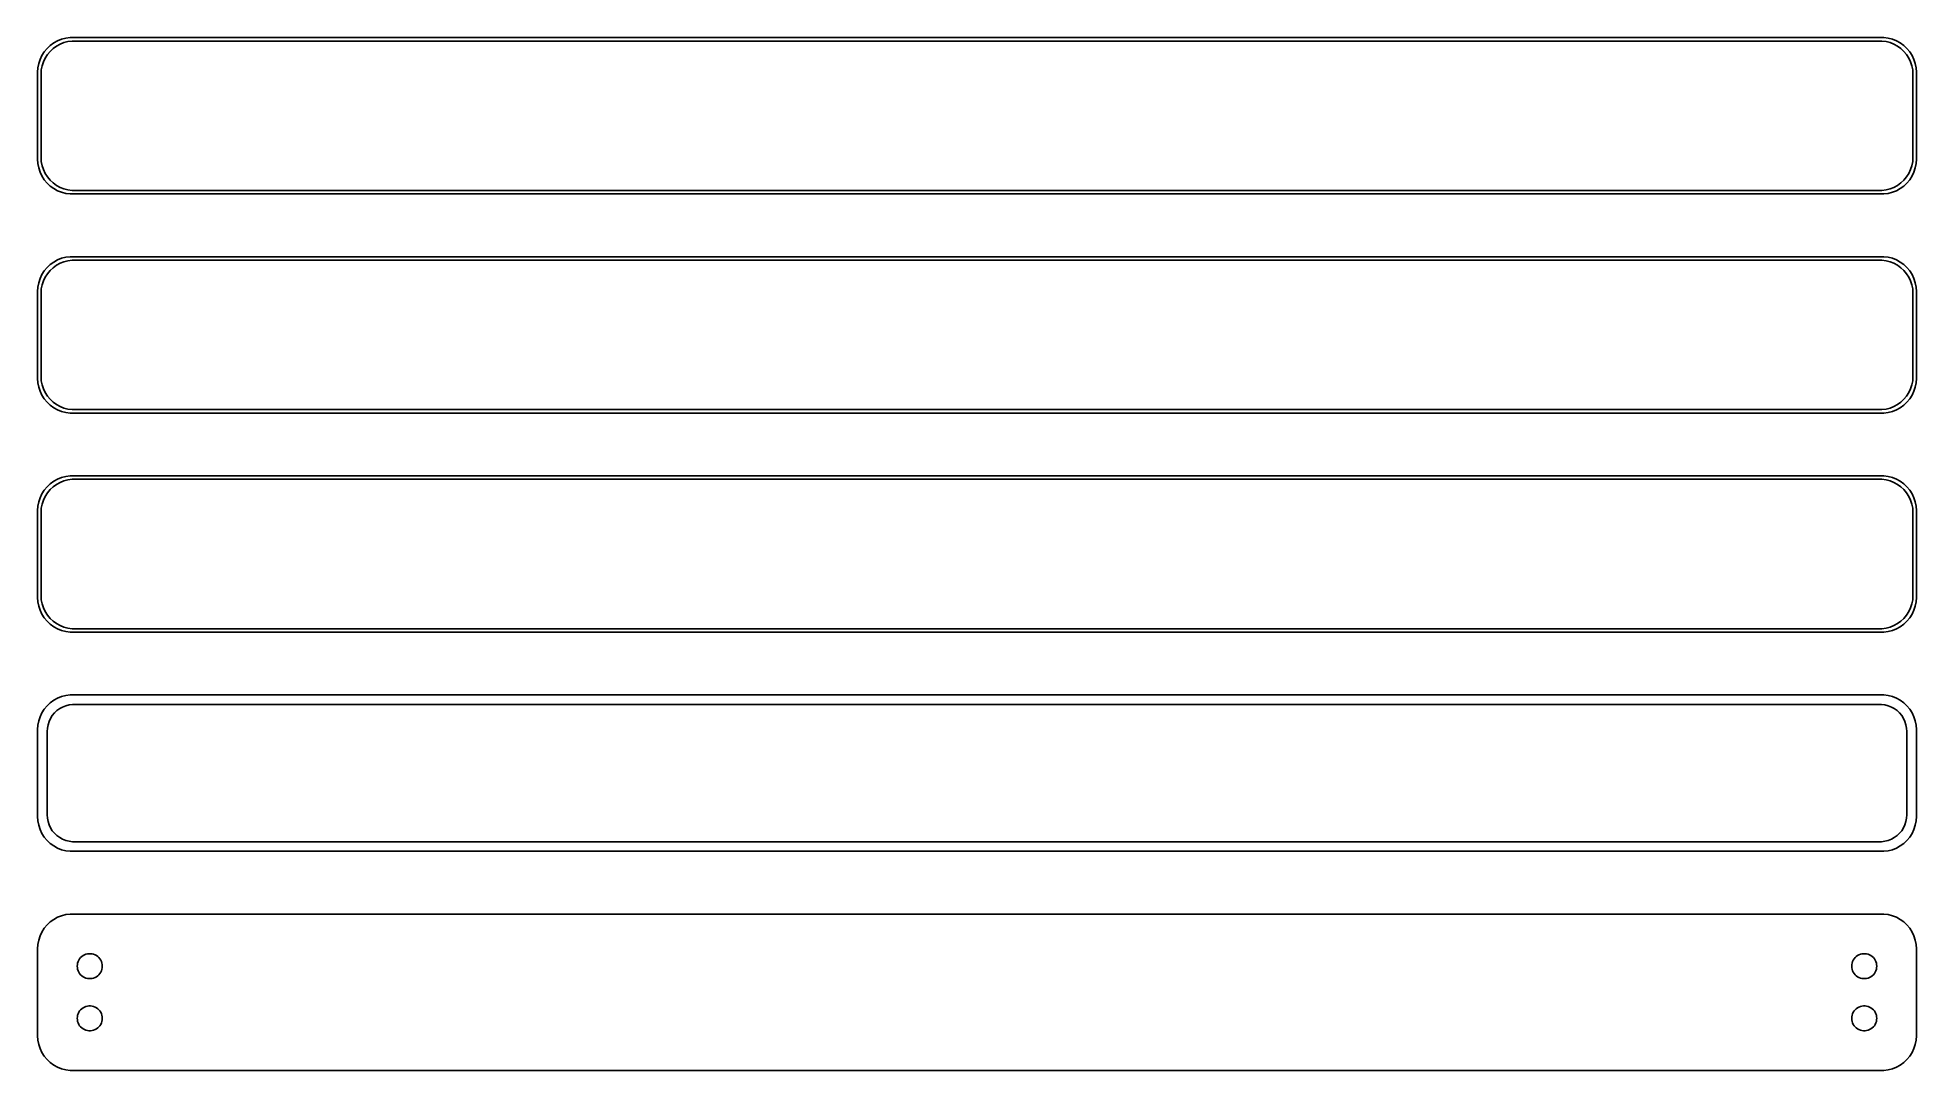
# Model space of a CAD drawing. Header units: metres. Extents: x -135 to 135, y 115 to 263.
import ezdxf

# ---------------------------------------------------------------- set-up
doc = ezdxf.new("R2010")
doc.units = ezdxf.units.M

msp = doc.modelspace()

# ---------------------------------------------------------------- linework, layer by layer
for p, q in [((-133.187, 262.103), (-133.645, 261.673)), ((-132.679, 262.472), (-133.187, 262.103)), ((-132.778, 261.66), (-132.295, 262.011)), ((-132.129, 262.774), (-132.679, 262.472)), ((-132.295, 262.011), (-131.772, 262.298)), ((-131.545, 263.005), (-132.129, 262.774)), ((-131.772, 262.298), (-131.218, 262.518)), ((-130.937, 263.161), (-131.545, 263.005)), ((-131.218, 262.518), (-130.64, 262.666)), ((-130.314, 263.24), (-130.937, 263.161)), ((-130.64, 262.666), (-130.048, 262.741)), ((130.314, 263.24), (-130.314, 263.24)), ((-130.048, 262.741), (130.048, 262.741)), ((130.048, 262.741), (130.64, 262.666)), ((130.937, 263.161), (130.314, 263.24)), ((130.64, 262.666), (131.218, 262.518)), ((131.545, 263.005), (130.937, 263.161)), ((131.218, 262.518), (131.772, 262.298)), ((132.129, 262.774), (131.545, 263.005)), ((131.772, 262.298), (132.295, 262.011)), ((132.679, 262.472), (132.129, 262.774)), ((132.295, 262.011), (132.778, 261.66)), ((133.187, 262.103), (132.679, 262.472)), ((133.645, 261.673), (133.187, 262.103)), ((-134.843, 259.493), (-134.961, 258.877)), ((-134.649, 260.091), (-134.843, 259.493)), ((-134.382, 260.659), (-134.649, 260.091)), ((-134.045, 261.189), (-134.382, 260.659)), ((-134.351, 259.181), (-134.166, 259.749)), ((-134.166, 259.749), (-133.912, 260.288)), ((-133.645, 261.673), (-134.045, 261.189)), ((-133.912, 260.288), (-133.593, 260.792)), ((-133.593, 260.792), (-133.213, 261.252)), ((-133.213, 261.252), (-132.778, 261.66)), ((132.778, 261.66), (133.213, 261.252)), ((133.213, 261.252), (133.593, 260.792)), ((133.593, 260.792), (133.912, 260.288)), ((134.045, 261.189), (133.645, 261.673)), ((133.912, 260.288), (134.166, 259.749)), ((134.382, 260.659), (134.045, 261.189)), ((134.166, 259.749), (134.351, 259.181)), ((134.649, 260.091), (134.382, 260.659)), ((134.843, 259.493), (134.649, 260.091)), ((134.961, 258.877), (134.843, 259.493)), ((-134.961, 258.877), (-135, 258.25)), ((-135, 258.25), (-135, 245.75)), ((-134.5, 258), (-134.463, 258.595)), ((-134.5, 246), (-134.5, 258)), ((-134.463, 258.595), (-134.351, 259.181)), ((134.351, 259.181), (134.463, 258.595)), ((134.463, 258.595), (134.5, 258)), ((134.5, 258), (134.5, 246)), ((135, 258.25), (134.961, 258.877)), ((135, 245.75), (135, 258.25)), ((-135, 245.75), (-134.961, 245.123)), ((-134.463, 245.405), (-134.5, 246)), ((134.5, 246), (134.463, 245.405)), ((134.961, 245.123), (135, 245.75)), ((-134.961, 245.123), (-134.843, 244.507)), ((-134.843, 244.507), (-134.649, 243.909)), ((-134.649, 243.909), (-134.382, 243.341)), ((-134.351, 244.819), (-134.463, 245.405)), ((-134.382, 243.341), (-134.045, 242.811)), ((-134.166, 244.251), (-134.351, 244.819)), ((-133.912, 243.712), (-134.166, 244.251)), ((-133.593, 243.208), (-133.912, 243.712)), ((-133.213, 242.748), (-133.593, 243.208)), ((133.593, 243.208), (133.213, 242.748)), ((133.912, 243.712), (133.593, 243.208)), ((134.166, 244.251), (133.912, 243.712)), ((134.045, 242.811), (134.382, 243.341)), ((134.351, 244.819), (134.166, 244.251)), ((134.463, 245.405), (134.351, 244.819)), ((134.382, 243.341), (134.649, 243.909)), ((134.649, 243.909), (134.843, 244.507)), ((134.843, 244.507), (134.961, 245.123)), ((-134.045, 242.811), (-133.645, 242.327)), ((-133.645, 242.327), (-133.187, 241.897)), ((-132.778, 242.34), (-133.213, 242.748)), ((-133.187, 241.897), (-132.679, 241.528)), ((-132.295, 241.989), (-132.778, 242.34)), ((-132.679, 241.528), (-132.129, 241.226)), ((-131.772, 241.702), (-132.295, 241.989)), ((-132.129, 241.226), (-131.545, 240.995)), ((-131.218, 241.482), (-131.772, 241.702)), ((-131.545, 240.995), (-130.937, 240.839)), ((-130.64, 241.334), (-131.218, 241.482)), ((-130.937, 240.839), (-130.314, 240.76)), ((-130.048, 241.259), (-130.64, 241.334)), ((-130.314, 240.76), (130.314, 240.76)), ((130.048, 241.259), (-130.048, 241.259)), ((130.64, 241.334), (130.048, 241.259)), ((130.314, 240.76), (130.937, 240.839)), ((131.218, 241.482), (130.64, 241.334)), ((130.937, 240.839), (131.545, 240.995)), ((131.772, 241.702), (131.218, 241.482)), ((131.545, 240.995), (132.129, 241.226)), ((132.295, 241.989), (131.772, 241.702)), ((132.129, 241.226), (132.679, 241.528)), ((132.778, 242.34), (132.295, 241.989)), ((132.679, 241.528), (133.187, 241.897)), ((133.213, 242.748), (132.778, 242.34)), ((133.187, 241.897), (133.645, 242.327)), ((133.645, 242.327), (134.045, 242.811)), ((-134.045, 229.689), (-134.382, 229.159)), ((-133.645, 230.173), (-134.045, 229.689)), ((-133.187, 230.603), (-133.645, 230.173)), ((-133.593, 229.292), (-133.213, 229.752)), ((-133.213, 229.752), (-132.778, 230.16)), ((-132.679, 230.972), (-133.187, 230.603)), ((-132.778, 230.16), (-132.295, 230.511)), ((-132.129, 231.274), (-132.679, 230.972)), ((-132.295, 230.511), (-131.772, 230.798)), ((-131.545, 231.505), (-132.129, 231.274)), ((-131.772, 230.798), (-131.218, 231.018)), ((-130.937, 231.661), (-131.545, 231.505)), ((-131.218, 231.018), (-130.64, 231.166)), ((-130.314, 231.74), (-130.937, 231.661)), ((-130.64, 231.166), (-130.048, 231.241)), ((130.314, 231.74), (-130.314, 231.74)), ((-130.048, 231.241), (130.048, 231.241)), ((130.048, 231.241), (130.64, 231.166)), ((130.937, 231.661), (130.314, 231.74)), ((130.64, 231.166), (131.218, 231.018)), ((131.545, 231.505), (130.937, 231.661)), ((131.218, 231.018), (131.772, 230.798)), ((132.129, 231.274), (131.545, 231.505)), ((131.772, 230.798), (132.295, 230.511)), ((132.679, 230.972), (132.129, 231.274)), ((132.295, 230.511), (132.778, 230.16)), ((133.187, 230.603), (132.679, 230.972)), ((132.778, 230.16), (133.213, 229.752)), ((133.645, 230.173), (133.187, 230.603)), ((133.213, 229.752), (133.593, 229.292)), ((134.045, 229.689), (133.645, 230.173)), ((134.382, 229.159), (134.045, 229.689)), ((-134.961, 227.377), (-135, 226.75)), ((-134.843, 227.993), (-134.961, 227.377)), ((-134.649, 228.591), (-134.843, 227.993)), ((-134.382, 229.159), (-134.649, 228.591)), ((-134.5, 226.5), (-134.463, 227.095)), ((-134.463, 227.095), (-134.351, 227.681)), ((-134.351, 227.681), (-134.166, 228.249)), ((-134.166, 228.249), (-133.912, 228.788)), ((-133.912, 228.788), (-133.593, 229.292)), ((133.593, 229.292), (133.912, 228.788)), ((133.912, 228.788), (134.166, 228.249)), ((134.166, 228.249), (134.351, 227.681)), ((134.351, 227.681), (134.463, 227.095)), ((134.649, 228.591), (134.382, 229.159)), ((134.463, 227.095), (134.5, 226.5)), ((134.843, 227.993), (134.649, 228.591)), ((134.961, 227.377), (134.843, 227.993)), ((135, 226.75), (134.961, 227.377)), ((-135, 226.75), (-135, 214.25)), ((-134.5, 214.5), (-134.5, 226.5)), ((134.5, 226.5), (134.5, 214.5)), ((135, 214.25), (135, 226.75)), ((-135, 214.25), (-134.961, 213.623)), ((-134.961, 213.623), (-134.843, 213.007)), ((-134.463, 213.905), (-134.5, 214.5)), ((-134.351, 213.319), (-134.463, 213.905)), ((-134.166, 212.751), (-134.351, 213.319)), ((134.351, 213.319), (134.166, 212.751)), ((134.463, 213.905), (134.351, 213.319)), ((134.5, 214.5), (134.463, 213.905)), ((134.843, 213.007), (134.961, 213.623)), ((134.961, 213.623), (135, 214.25)), ((-134.843, 213.007), (-134.649, 212.409)), ((-134.649, 212.409), (-134.382, 211.841)), ((-134.382, 211.841), (-134.045, 211.311)), ((-133.912, 212.212), (-134.166, 212.751)), ((-134.045, 211.311), (-133.645, 210.827)), ((-133.593, 211.708), (-133.912, 212.212)), ((-133.645, 210.827), (-133.187, 210.397)), ((-133.213, 211.248), (-133.593, 211.708)), ((-132.778, 210.84), (-133.213, 211.248)), ((-132.295, 210.489), (-132.778, 210.84)), ((132.778, 210.84), (132.295, 210.489)), ((133.213, 211.248), (132.778, 210.84)), ((133.187, 210.397), (133.645, 210.827)), ((133.593, 211.708), (133.213, 211.248)), ((133.912, 212.212), (133.593, 211.708)), ((133.645, 210.827), (134.045, 211.311)), ((134.166, 212.751), (133.912, 212.212)), ((134.045, 211.311), (134.382, 211.841)), ((134.382, 211.841), (134.649, 212.409)), ((134.649, 212.409), (134.843, 213.007)), ((-133.187, 210.397), (-132.679, 210.028)), ((-132.679, 210.028), (-132.129, 209.726)), ((-131.772, 210.202), (-132.295, 210.489)), ((-132.129, 209.726), (-131.545, 209.495)), ((-131.218, 209.982), (-131.772, 210.202)), ((-131.545, 209.495), (-130.937, 209.339)), ((-130.64, 209.834), (-131.218, 209.982)), ((-130.937, 209.339), (-130.314, 209.26)), ((-130.048, 209.759), (-130.64, 209.834)), ((-130.314, 209.26), (130.314, 209.26)), ((130.048, 209.759), (-130.048, 209.759)), ((130.64, 209.834), (130.048, 209.759)), ((130.314, 209.26), (130.937, 209.339)), ((131.218, 209.982), (130.64, 209.834)), ((130.937, 209.339), (131.545, 209.495)), ((131.772, 210.202), (131.218, 209.982)), ((131.545, 209.495), (132.129, 209.726)), ((132.295, 210.489), (131.772, 210.202)), ((132.129, 209.726), (132.679, 210.028)), ((132.679, 210.028), (133.187, 210.397)), ((-131.545, 200.005), (-132.129, 199.774)), ((-130.937, 200.161), (-131.545, 200.005)), ((-130.314, 200.24), (-130.937, 200.161)), ((130.314, 200.24), (-130.314, 200.24)), ((130.937, 200.161), (130.314, 200.24)), ((131.545, 200.005), (130.937, 200.161)), ((132.129, 199.774), (131.545, 200.005)), ((-134.382, 197.659), (-134.649, 197.091)), ((-134.045, 198.189), (-134.382, 197.659)), ((-134.166, 196.749), (-133.912, 197.288)), ((-133.645, 198.673), (-134.045, 198.189)), ((-133.912, 197.288), (-133.593, 197.792)), ((-133.187, 199.103), (-133.645, 198.673)), ((-133.593, 197.792), (-133.213, 198.252)), ((-133.213, 198.252), (-132.778, 198.66)), ((-132.679, 199.472), (-133.187, 199.103)), ((-132.778, 198.66), (-132.295, 199.011)), ((-132.129, 199.774), (-132.679, 199.472)), ((-132.295, 199.011), (-131.772, 199.298)), ((-131.772, 199.298), (-131.218, 199.518)), ((-131.218, 199.518), (-130.64, 199.666)), ((-130.64, 199.666), (-130.048, 199.741)), ((-130.048, 199.741), (130.048, 199.741)), ((130.048, 199.741), (130.64, 199.666)), ((130.64, 199.666), (131.218, 199.518)), ((131.218, 199.518), (131.772, 199.298)), ((131.772, 199.298), (132.295, 199.011)), ((132.679, 199.472), (132.129, 199.774)), ((132.295, 199.011), (132.778, 198.66)), ((133.187, 199.103), (132.679, 199.472)), ((132.778, 198.66), (133.213, 198.252)), ((133.645, 198.673), (133.187, 199.103)), ((133.213, 198.252), (133.593, 197.792)), ((133.593, 197.792), (133.912, 197.288)), ((134.045, 198.189), (133.645, 198.673)), ((133.912, 197.288), (134.166, 196.749)), ((134.382, 197.659), (134.045, 198.189)), ((134.649, 197.091), (134.382, 197.659)), ((-134.961, 195.877), (-135, 195.25)), ((-135, 195.25), (-135, 182.75)), ((-134.843, 196.493), (-134.961, 195.877)), ((-134.649, 197.091), (-134.843, 196.493)), ((-134.5, 195), (-134.463, 195.595)), ((-134.5, 183), (-134.5, 195)), ((-134.463, 195.595), (-134.351, 196.181)), ((-134.351, 196.181), (-134.166, 196.749)), ((134.166, 196.749), (134.351, 196.181)), ((134.351, 196.181), (134.463, 195.595)), ((134.463, 195.595), (134.5, 195)), ((134.5, 195), (134.5, 183)), ((134.843, 196.493), (134.649, 197.091)), ((134.961, 195.877), (134.843, 196.493)), ((135, 195.25), (134.961, 195.877)), ((135, 182.75), (135, 195.25)), ((-135, 182.75), (-134.961, 182.123)), ((-134.961, 182.123), (-134.843, 181.507)), ((-134.843, 181.507), (-134.649, 180.909)), ((-134.649, 180.909), (-134.382, 180.341)), ((-134.463, 182.405), (-134.5, 183)), ((-134.351, 181.819), (-134.463, 182.405)), ((-134.166, 181.251), (-134.351, 181.819)), ((-133.912, 180.712), (-134.166, 181.251)), ((134.166, 181.251), (133.912, 180.712)), ((134.351, 181.819), (134.166, 181.251)), ((134.463, 182.405), (134.351, 181.819)), ((134.382, 180.341), (134.649, 180.909)), ((134.5, 183), (134.463, 182.405)), ((134.649, 180.909), (134.843, 181.507)), ((134.843, 181.507), (134.961, 182.123)), ((134.961, 182.123), (135, 182.75)), ((-134.382, 180.341), (-134.045, 179.811)), ((-134.045, 179.811), (-133.645, 179.327)), ((-133.593, 180.208), (-133.912, 180.712)), ((-133.645, 179.327), (-133.187, 178.897)), ((-133.213, 179.748), (-133.593, 180.208)), ((-132.778, 179.34), (-133.213, 179.748)), ((-133.187, 178.897), (-132.679, 178.528)), ((-132.295, 178.989), (-132.778, 179.34)), ((-132.679, 178.528), (-132.129, 178.226)), ((-131.772, 178.702), (-132.295, 178.989)), ((-132.129, 178.226), (-131.545, 177.995)), ((-131.218, 178.482), (-131.772, 178.702)), ((-130.64, 178.334), (-131.218, 178.482)), ((-130.048, 178.259), (-130.64, 178.334)), ((130.048, 178.259), (-130.048, 178.259)), ((130.64, 178.334), (130.048, 178.259)), ((131.218, 178.482), (130.64, 178.334)), ((131.772, 178.702), (131.218, 178.482)), ((131.545, 177.995), (132.129, 178.226)), ((132.295, 178.989), (131.772, 178.702)), ((132.129, 178.226), (132.679, 178.528)), ((132.778, 179.34), (132.295, 178.989)), ((132.679, 178.528), (133.187, 178.897)), ((133.213, 179.748), (132.778, 179.34)), ((133.187, 178.897), (133.645, 179.327)), ((133.593, 180.208), (133.213, 179.748)), ((133.912, 180.712), (133.593, 180.208)), ((133.645, 179.327), (134.045, 179.811)), ((134.045, 179.811), (134.382, 180.341)), ((-131.545, 177.995), (-130.937, 177.839)), ((-130.937, 177.839), (-130.314, 177.76)), ((-130.314, 177.76), (130.314, 177.76)), ((130.314, 177.76), (130.937, 177.839)), ((130.937, 177.839), (131.545, 177.995)), ((-133.187, 167.603), (-133.645, 167.173)), ((-132.679, 167.972), (-133.187, 167.603)), ((-132.129, 168.274), (-132.679, 167.972)), ((-131.545, 168.505), (-132.129, 168.274)), ((-130.937, 168.661), (-131.545, 168.505)), ((-130.314, 168.74), (-130.937, 168.661)), ((130.314, 168.74), (-130.314, 168.74)), ((130.937, 168.661), (130.314, 168.74)), ((131.545, 168.505), (130.937, 168.661)), ((132.129, 168.274), (131.545, 168.505)), ((132.679, 167.972), (132.129, 168.274)), ((133.187, 167.603), (132.679, 167.972)), ((133.645, 167.173), (133.187, 167.603)), ((-134.843, 164.993), (-134.961, 164.377)), ((-134.649, 165.591), (-134.843, 164.993)), ((-134.382, 166.159), (-134.649, 165.591)), ((-134.045, 166.689), (-134.382, 166.159)), ((-133.645, 167.173), (-134.045, 166.689)), ((-133.498, 164.462), (-133.348, 164.924)), ((-133.348, 164.924), (-133.141, 165.364)), ((-133.141, 165.364), (-132.88, 165.774)), ((-132.88, 165.774), (-132.571, 166.149)), ((-132.571, 166.149), (-132.216, 166.481)), ((-132.216, 166.481), (-131.823, 166.767)), ((-131.823, 166.767), (-131.398, 167.001)), ((-131.398, 167.001), (-130.946, 167.18)), ((-130.946, 167.18), (-130.475, 167.301)), ((-130.475, 167.301), (-129.993, 167.362)), ((-129.993, 167.362), (129.993, 167.362)), ((129.993, 167.362), (130.475, 167.301)), ((130.475, 167.301), (130.946, 167.18)), ((130.946, 167.18), (131.398, 167.001)), ((131.398, 167.001), (131.823, 166.767)), ((131.823, 166.767), (132.216, 166.481)), ((132.216, 166.481), (132.571, 166.149)), ((132.571, 166.149), (132.88, 165.774)), ((132.88, 165.774), (133.141, 165.364)), ((133.141, 165.364), (133.348, 164.924)), ((133.348, 164.924), (133.498, 164.462)), ((134.045, 166.689), (133.645, 167.173)), ((134.382, 166.159), (134.045, 166.689)), ((134.649, 165.591), (134.382, 166.159)), ((134.843, 164.993), (134.649, 165.591)), ((134.961, 164.377), (134.843, 164.993)), ((-134.961, 164.377), (-135, 163.75)), ((-135, 163.75), (-135, 151.25)), ((-133.619, 163.5), (-133.589, 163.985)), ((-133.619, 151.5), (-133.619, 163.5)), ((-133.589, 163.985), (-133.498, 164.462)), ((133.498, 164.462), (133.589, 163.985)), ((133.589, 163.985), (133.619, 163.5)), ((133.619, 163.5), (133.619, 151.5)), ((135, 163.75), (134.961, 164.377)), ((135, 151.25), (135, 163.75)), ((-135, 151.25), (-134.961, 150.623)), ((-133.589, 151.015), (-133.619, 151.5)), ((133.619, 151.5), (133.589, 151.015)), ((134.961, 150.623), (135, 151.25)), ((-134.961, 150.623), (-134.843, 150.007)), ((-134.843, 150.007), (-134.649, 149.409)), ((-134.649, 149.409), (-134.382, 148.841)), ((-134.382, 148.841), (-134.045, 148.311)), ((-133.498, 150.538), (-133.589, 151.015)), ((-133.348, 150.076), (-133.498, 150.538)), ((-133.141, 149.636), (-133.348, 150.076)), ((-132.88, 149.226), (-133.141, 149.636)), ((-132.571, 148.851), (-132.88, 149.226)), ((-132.216, 148.519), (-132.571, 148.851)), ((-131.823, 148.233), (-132.216, 148.519)), ((132.216, 148.519), (131.823, 148.233)), ((132.571, 148.851), (132.216, 148.519)), ((132.88, 149.226), (132.571, 148.851)), ((133.141, 149.636), (132.88, 149.226)), ((133.348, 150.076), (133.141, 149.636)), ((133.498, 150.538), (133.348, 150.076)), ((133.589, 151.015), (133.498, 150.538)), ((134.045, 148.311), (134.382, 148.841)), ((134.382, 148.841), (134.649, 149.409)), ((134.649, 149.409), (134.843, 150.007)), ((134.843, 150.007), (134.961, 150.623)), ((-134.045, 148.311), (-133.645, 147.827)), ((-133.645, 147.827), (-133.187, 147.397)), ((-133.187, 147.397), (-132.679, 147.028)), ((-132.679, 147.028), (-132.129, 146.726)), ((-132.129, 146.726), (-131.545, 146.495)), ((-131.398, 147.999), (-131.823, 148.233)), ((-131.545, 146.495), (-130.937, 146.339)), ((-130.946, 147.82), (-131.398, 147.999)), ((-130.475, 147.699), (-130.946, 147.82)), ((-130.937, 146.339), (-130.314, 146.26)), ((-129.993, 147.638), (-130.475, 147.699)), ((-130.314, 146.26), (130.314, 146.26)), ((129.993, 147.638), (-129.993, 147.638)), ((130.475, 147.699), (129.993, 147.638)), ((130.314, 146.26), (130.937, 146.339)), ((130.946, 147.82), (130.475, 147.699)), ((130.937, 146.339), (131.545, 146.495)), ((131.398, 147.999), (130.946, 147.82)), ((131.823, 148.233), (131.398, 147.999)), ((131.545, 146.495), (132.129, 146.726)), ((132.129, 146.726), (132.679, 147.028)), ((132.679, 147.028), (133.187, 147.397)), ((133.187, 147.397), (133.645, 147.827)), ((133.645, 147.827), (134.045, 148.311)), ((-134.045, 135.189), (-134.382, 134.659)), ((-133.645, 135.673), (-134.045, 135.189)), ((-133.187, 136.103), (-133.645, 135.673)), ((-132.679, 136.472), (-133.187, 136.103)), ((-132.129, 136.774), (-132.679, 136.472)), ((-131.545, 137.005), (-132.129, 136.774)), ((-130.937, 137.161), (-131.545, 137.005)), ((-130.314, 137.24), (-130.937, 137.161)), ((130.314, 137.24), (-130.314, 137.24)), ((130.937, 137.161), (130.314, 137.24)), ((131.545, 137.005), (130.937, 137.161)), ((132.129, 136.774), (131.545, 137.005)), ((132.679, 136.472), (132.129, 136.774)), ((133.187, 136.103), (132.679, 136.472)), ((133.645, 135.673), (133.187, 136.103)), ((134.045, 135.189), (133.645, 135.673)), ((134.382, 134.659), (134.045, 135.189)), ((-134.961, 132.877), (-135, 132.25)), ((-134.843, 133.493), (-134.961, 132.877)), ((-134.649, 134.091), (-134.843, 133.493)), ((-134.382, 134.659), (-134.649, 134.091)), ((134.649, 134.091), (134.382, 134.659)), ((134.843, 133.493), (134.649, 134.091)), ((134.961, 132.877), (134.843, 133.493)), ((135, 132.25), (134.961, 132.877)), ((-135, 132.25), (-135, 119.75)), ((-129.3, 129.75), (-129.286, 129.976)), ((-129.286, 129.524), (-129.3, 129.75)), ((-129.286, 129.976), (-129.243, 130.198)), ((-129.243, 130.198), (-129.174, 130.413)), ((-129.174, 130.413), (-129.077, 130.617)), ((-129.077, 130.617), (-128.956, 130.808)), ((-128.956, 130.808), (-128.812, 130.982)), ((-128.812, 130.982), (-128.647, 131.137)), ((-128.647, 131.137), (-128.464, 131.27)), ((-128.464, 131.27), (-128.266, 131.379)), ((-128.266, 131.379), (-128.056, 131.462)), ((-128.056, 131.462), (-127.837, 131.518)), ((-127.837, 131.518), (-127.613, 131.546)), ((-127.613, 131.546), (-127.387, 131.546)), ((-127.387, 131.546), (-127.163, 131.518)), ((-127.163, 131.518), (-126.944, 131.462)), ((-126.944, 131.462), (-126.734, 131.379)), ((-126.734, 131.379), (-126.536, 131.27)), ((-126.536, 131.27), (-126.353, 131.137)), ((-126.353, 131.137), (-126.188, 130.982)), ((-126.188, 130.982), (-126.044, 130.808)), ((-126.044, 130.808), (-125.923, 130.617)), ((-125.923, 130.617), (-125.826, 130.413)), ((-125.826, 130.413), (-125.757, 130.198)), ((-125.757, 130.198), (-125.714, 129.976)), ((-125.714, 129.976), (-125.7, 129.75)), ((-125.7, 129.75), (-125.714, 129.524)), ((125.7, 129.75), (125.714, 129.976)), ((125.714, 129.524), (125.7, 129.75)), ((125.714, 129.976), (125.757, 130.198)), ((125.757, 130.198), (125.826, 130.413)), ((125.826, 130.413), (125.923, 130.617)), ((125.923, 130.617), (126.044, 130.808)), ((126.044, 130.808), (126.188, 130.982)), ((126.188, 130.982), (126.353, 131.137)), ((126.353, 131.137), (126.536, 131.27)), ((126.536, 131.27), (126.734, 131.379)), ((126.734, 131.379), (126.944, 131.462)), ((126.944, 131.462), (127.163, 131.518)), ((127.163, 131.518), (127.387, 131.546)), ((127.387, 131.546), (127.613, 131.546)), ((127.613, 131.546), (127.837, 131.518)), ((127.837, 131.518), (128.056, 131.462)), ((128.056, 131.462), (128.266, 131.379)), ((128.266, 131.379), (128.464, 131.27)), ((128.464, 131.27), (128.647, 131.137)), ((128.647, 131.137), (128.812, 130.982)), ((128.812, 130.982), (128.956, 130.808)), ((128.956, 130.808), (129.077, 130.617)), ((129.077, 130.617), (129.174, 130.413)), ((129.174, 130.413), (129.243, 130.198)), ((129.243, 130.198), (129.286, 129.976)), ((129.286, 129.976), (129.3, 129.75)), ((129.3, 129.75), (129.286, 129.524)), ((135, 119.75), (135, 132.25)), ((-129.243, 129.302), (-129.286, 129.524)), ((-129.174, 129.087), (-129.243, 129.302)), ((-129.077, 128.883), (-129.174, 129.087)), ((-128.956, 128.692), (-129.077, 128.883)), ((-128.812, 128.518), (-128.956, 128.692)), ((-128.647, 128.363), (-128.812, 128.518)), ((-128.464, 128.23), (-128.647, 128.363)), ((-128.266, 128.121), (-128.464, 128.23)), ((-128.056, 128.038), (-128.266, 128.121)), ((-127.837, 127.982), (-128.056, 128.038)), ((-127.613, 127.954), (-127.837, 127.982)), ((-127.387, 127.954), (-127.613, 127.954)), ((-127.163, 127.982), (-127.387, 127.954)), ((-126.944, 128.038), (-127.163, 127.982)), ((-126.734, 128.121), (-126.944, 128.038)), ((-126.536, 128.23), (-126.734, 128.121)), ((-126.353, 128.363), (-126.536, 128.23)), ((-126.188, 128.518), (-126.353, 128.363)), ((-126.044, 128.692), (-126.188, 128.518)), ((-125.923, 128.883), (-126.044, 128.692)), ((-125.826, 129.087), (-125.923, 128.883)), ((-125.757, 129.302), (-125.826, 129.087)), ((-125.714, 129.524), (-125.757, 129.302)), ((125.757, 129.302), (125.714, 129.524)), ((125.826, 129.087), (125.757, 129.302)), ((125.923, 128.883), (125.826, 129.087)), ((126.044, 128.692), (125.923, 128.883)), ((126.188, 128.518), (126.044, 128.692)), ((126.353, 128.363), (126.188, 128.518)), ((126.536, 128.23), (126.353, 128.363)), ((126.734, 128.121), (126.536, 128.23)), ((126.944, 128.038), (126.734, 128.121)), ((127.163, 127.982), (126.944, 128.038)), ((127.387, 127.954), (127.163, 127.982)), ((127.613, 127.954), (127.387, 127.954)), ((127.837, 127.982), (127.613, 127.954)), ((128.056, 128.038), (127.837, 127.982)), ((128.266, 128.121), (128.056, 128.038)), ((128.464, 128.23), (128.266, 128.121)), ((128.647, 128.363), (128.464, 128.23)), ((128.812, 128.518), (128.647, 128.363)), ((128.956, 128.692), (128.812, 128.518)), ((129.077, 128.883), (128.956, 128.692)), ((129.174, 129.087), (129.077, 128.883)), ((129.243, 129.302), (129.174, 129.087)), ((129.286, 129.524), (129.243, 129.302)), ((-129.3, 122.25), (-129.286, 122.476)), ((-129.286, 122.024), (-129.3, 122.25)), ((-129.286, 122.476), (-129.243, 122.698)), ((-129.243, 121.802), (-129.286, 122.024)), ((-129.243, 122.698), (-129.174, 122.913)), ((-129.174, 121.587), (-129.243, 121.802)), ((-129.174, 122.913), (-129.077, 123.117)), ((-129.077, 121.383), (-129.174, 121.587)), ((-129.077, 123.117), (-128.956, 123.308)), ((-128.956, 123.308), (-128.812, 123.482)), ((-128.812, 123.482), (-128.647, 123.637)), ((-128.647, 123.637), (-128.464, 123.77)), ((-128.464, 123.77), (-128.266, 123.879)), ((-128.266, 123.879), (-128.056, 123.962)), ((-128.056, 123.962), (-127.837, 124.018)), ((-127.837, 124.018), (-127.613, 124.046)), ((-127.613, 124.046), (-127.387, 124.046)), ((-127.387, 124.046), (-127.163, 124.018)), ((-127.163, 124.018), (-126.944, 123.962)), ((-126.944, 123.962), (-126.734, 123.879)), ((-126.734, 123.879), (-126.536, 123.77)), ((-126.536, 123.77), (-126.353, 123.637)), ((-126.353, 123.637), (-126.188, 123.482)), ((-126.188, 123.482), (-126.044, 123.308)), ((-126.044, 123.308), (-125.923, 123.117)), ((-125.923, 123.117), (-125.826, 122.913)), ((-125.826, 121.587), (-125.923, 121.383)), ((-125.826, 122.913), (-125.757, 122.698)), ((-125.757, 121.802), (-125.826, 121.587)), ((-125.757, 122.698), (-125.714, 122.476)), ((-125.714, 122.024), (-125.757, 121.802)), ((-125.714, 122.476), (-125.7, 122.25)), ((-125.7, 122.25), (-125.714, 122.024)), ((125.7, 122.25), (125.714, 122.476)), ((125.714, 122.024), (125.7, 122.25)), ((125.714, 122.476), (125.757, 122.698)), ((125.757, 121.802), (125.714, 122.024)), ((125.757, 122.698), (125.826, 122.913)), ((125.826, 121.587), (125.757, 121.802)), ((125.826, 122.913), (125.923, 123.117)), ((125.923, 121.383), (125.826, 121.587)), ((125.923, 123.117), (126.044, 123.308)), ((126.044, 123.308), (126.188, 123.482)), ((126.188, 123.482), (126.353, 123.637)), ((126.353, 123.637), (126.536, 123.77)), ((126.536, 123.77), (126.734, 123.879)), ((126.734, 123.879), (126.944, 123.962)), ((126.944, 123.962), (127.163, 124.018)), ((127.163, 124.018), (127.387, 124.046)), ((127.387, 124.046), (127.613, 124.046)), ((127.613, 124.046), (127.837, 124.018)), ((127.837, 124.018), (128.056, 123.962)), ((128.056, 123.962), (128.266, 123.879)), ((128.266, 123.879), (128.464, 123.77)), ((128.464, 123.77), (128.647, 123.637)), ((128.647, 123.637), (128.812, 123.482)), ((128.812, 123.482), (128.956, 123.308)), ((128.956, 123.308), (129.077, 123.117)), ((129.077, 123.117), (129.174, 122.913)), ((129.174, 121.587), (129.077, 121.383)), ((129.174, 122.913), (129.243, 122.698)), ((129.243, 121.802), (129.174, 121.587)), ((129.243, 122.698), (129.286, 122.476)), ((129.286, 122.024), (129.243, 121.802)), ((129.286, 122.476), (129.3, 122.25)), ((129.3, 122.25), (129.286, 122.024)), ((-135, 119.75), (-134.961, 119.123)), ((-134.961, 119.123), (-134.843, 118.507)), ((-128.956, 121.192), (-129.077, 121.383)), ((-128.812, 121.018), (-128.956, 121.192)), ((-128.647, 120.863), (-128.812, 121.018)), ((-128.464, 120.73), (-128.647, 120.863)), ((-128.266, 120.621), (-128.464, 120.73)), ((-128.056, 120.538), (-128.266, 120.621)), ((-127.837, 120.482), (-128.056, 120.538)), ((-127.613, 120.454), (-127.837, 120.482)), ((-127.387, 120.454), (-127.613, 120.454)), ((-127.163, 120.482), (-127.387, 120.454)), ((-126.944, 120.538), (-127.163, 120.482)), ((-126.734, 120.621), (-126.944, 120.538)), ((-126.536, 120.73), (-126.734, 120.621)), ((-126.353, 120.863), (-126.536, 120.73)), ((-126.188, 121.018), (-126.353, 120.863)), ((-126.044, 121.192), (-126.188, 121.018)), ((-125.923, 121.383), (-126.044, 121.192)), ((126.044, 121.192), (125.923, 121.383)), ((126.188, 121.018), (126.044, 121.192)), ((126.353, 120.863), (126.188, 121.018)), ((126.536, 120.73), (126.353, 120.863)), ((126.734, 120.621), (126.536, 120.73)), ((126.944, 120.538), (126.734, 120.621)), ((127.163, 120.482), (126.944, 120.538)), ((127.387, 120.454), (127.163, 120.482)), ((127.613, 120.454), (127.387, 120.454)), ((127.837, 120.482), (127.613, 120.454)), ((128.056, 120.538), (127.837, 120.482)), ((128.266, 120.621), (128.056, 120.538)), ((128.464, 120.73), (128.266, 120.621)), ((128.647, 120.863), (128.464, 120.73)), ((128.812, 121.018), (128.647, 120.863)), ((128.956, 121.192), (128.812, 121.018)), ((129.077, 121.383), (128.956, 121.192)), ((134.843, 118.507), (134.961, 119.123)), ((134.961, 119.123), (135, 119.75)), ((-134.843, 118.507), (-134.649, 117.909)), ((-134.649, 117.909), (-134.382, 117.341)), ((-134.382, 117.341), (-134.045, 116.811)), ((-134.045, 116.811), (-133.645, 116.327)), ((-133.645, 116.327), (-133.187, 115.897)), ((133.187, 115.897), (133.645, 116.327)), ((133.645, 116.327), (134.045, 116.811)), ((134.045, 116.811), (134.382, 117.341)), ((134.382, 117.341), (134.649, 117.909)), ((134.649, 117.909), (134.843, 118.507)), ((-133.187, 115.897), (-132.679, 115.528)), ((-132.679, 115.528), (-132.129, 115.226)), ((-132.129, 115.226), (-131.545, 114.995)), ((-131.545, 114.995), (-130.937, 114.839)), ((-130.937, 114.839), (-130.314, 114.76)), ((-130.314, 114.76), (130.314, 114.76)), ((130.314, 114.76), (130.937, 114.839)), ((130.937, 114.839), (131.545, 114.995)), ((131.545, 114.995), (132.129, 115.226)), ((132.129, 115.226), (132.679, 115.528)), ((132.679, 115.528), (133.187, 115.897))]:
    msp.add_line(p, q)

doc.saveas('drawing.dxf')
